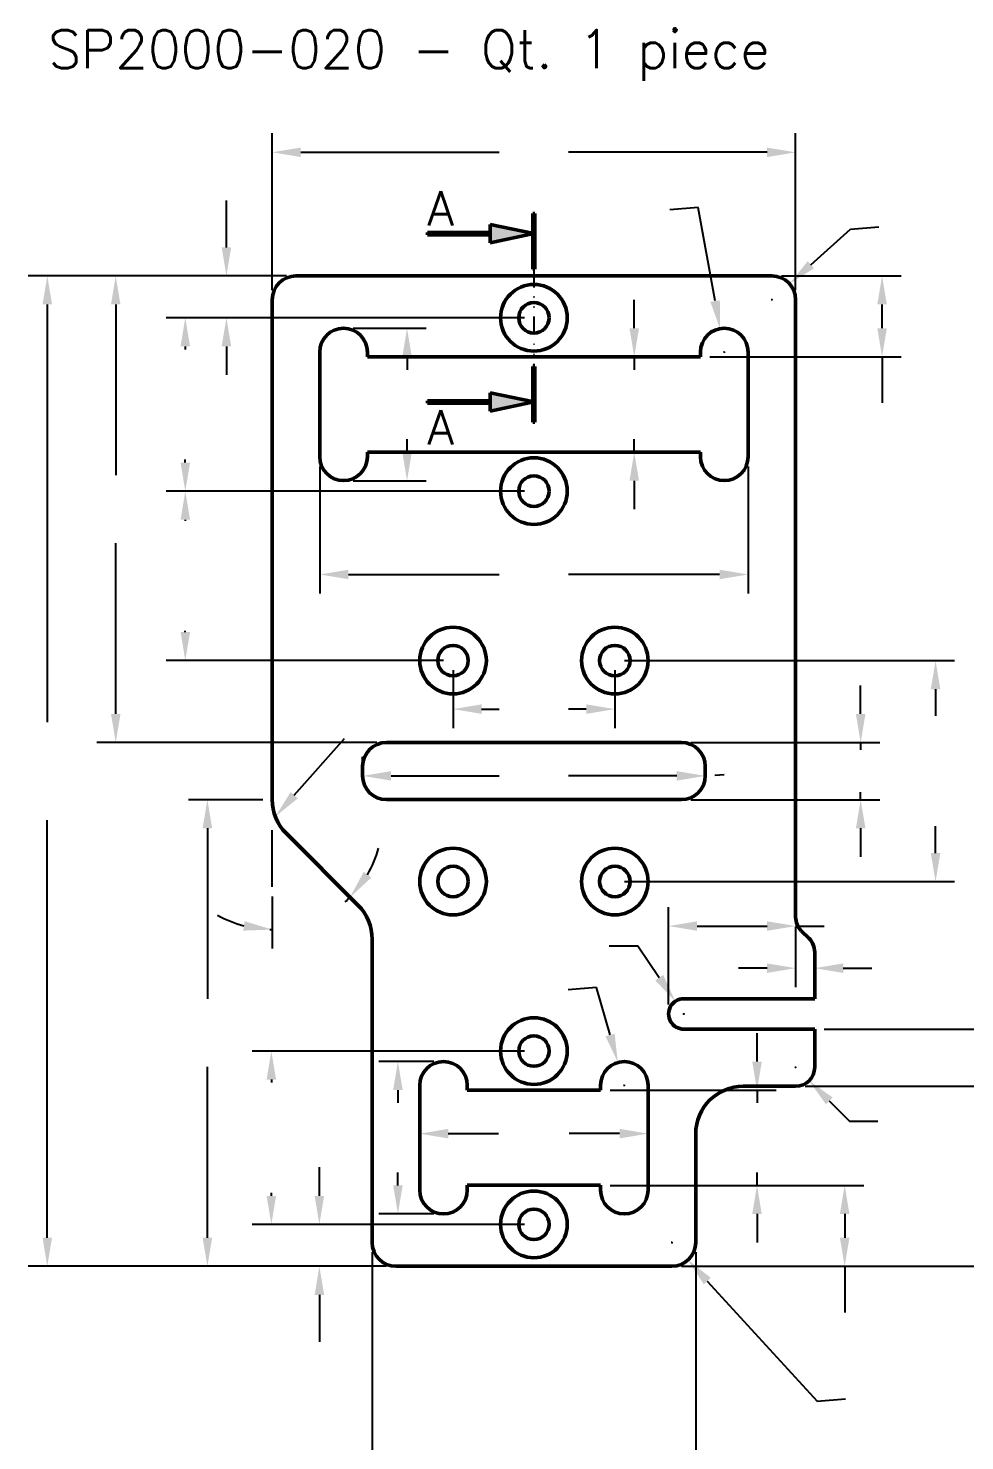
# Model space of a CAD drawing. Extents: x 22869 to 23563, y -7306 to -6812.
# Drawn here: x 23021.1 to 23119.5, y -7219 to -7070.6 of the extents above; entities that cross this region are included whole.
import ezdxf

# ---------------------------------------------------------------- set-up
doc = ezdxf.new("R2010")
doc.units = 0
doc.header["$PDMODE"] = 34
doc.linetypes.add('DIVIDE', pattern=[31.75, 12.7, -6.35, 0, -6.35, 0, -6.35])
doc.layers.get('0').update_dxf_attribs({"lineweight": 0})
doc.layers.add('Corte', color=130, linetype='DIVIDE')
doc.layers.add('Cotas', color=90, linetype='Continuous')
for name, color, linetype, lineweight in [('Guias', 30, 'Continuous', 50), ('Perfis e Cantoneiras', 2, 'Continuous', 50), ('Peças Usinadas', 120, 'Continuous', 50)]:
    doc.layers.add(name, color=color, linetype=linetype, lineweight=lineweight)
doc.styles.get("Standard").update_dxf_attribs({"font": 'romans.shx'})
doc.dimstyles.get("Standard").update_dxf_attribs({"dimtxt": 3, "dimasz": 3, "dimexe": 2, "dimexo": 1, "dimgap": 1, "dimtad": 0, "dimtoh": 1, "dimcen": 0.09, "dimadec": 0, "dimazin": 0, "dimtfac": 1, "dimtdec": 4, "dimtofl": 0, "dimtmove": 0, "dimatfit": 3, "dimfxl": 1, "dimtolj": 1, "dimtzin": 0, "dimarcsym": 0})

# ---------------------------------------------------------------- blocks, each defined once
blk = doc.blocks.new('*D_3p_0')
at = {"color": 0, "linetype": 'ByBlock', "lineweight": -2}
for p, q in [((23048.2, -7096.65), (23021.07, -7096.65)), ((23023.07, -7099.65), (23023.07, -7143.5)), ((23023.07, -7197.65), (23023.07, -7153.79)), ((23058.7, -7200.65), (23021.07, -7200.65))]:
    blk.add_line(p, q, dxfattribs=at)
for points in [[(23023.07, -7096.65), (23022.57, -7099.65), (23023.07, -7096.65), (23023.57, -7099.65)], [(23023.07, -7200.65), (23023.57, -7197.65), (23023.07, -7200.65), (23022.57, -7197.65)]]:
    blk.add_solid(points, dxfattribs=at)
at = {"layer": 'Defpoints', "color": 0, "linetype": 'ByBlock', "lineweight": 0}
for p in [(23023.07, -7096.65), (23049.2, -7096.65), (23023.07, -7200.65), (23059.7, -7200.65)]:
    blk.add_point(p, dxfattribs=at)
blk = doc.blocks.new('*D_3q_1')
at = {"color": 0, "linetype": 'ByBlock', "lineweight": -2}
for p, q in [((23045.7, -7151.65), (23037.89, -7151.65)), ((23039.89, -7154.65), (23039.89, -7172.57)), ((23039.89, -7197.65), (23039.89, -7179.72)), ((23058.7, -7200.65), (23037.89, -7200.65))]:
    blk.add_line(p, q, dxfattribs=at)
for points in [[(23039.89, -7151.65), (23039.39, -7154.65), (23039.89, -7151.65), (23040.39, -7154.65)], [(23039.89, -7200.65), (23040.39, -7197.65), (23039.89, -7200.65), (23039.39, -7197.65)]]:
    blk.add_solid(points, dxfattribs=at)
at = {"layer": 'Defpoints', "color": 0, "linetype": 'ByBlock', "lineweight": 0}
for p in [(23039.89, -7151.65), (23046.7, -7151.65), (23039.89, -7200.65), (23059.7, -7200.65)]:
    blk.add_point(p, dxfattribs=at)
blk = doc.blocks.new('*D_3r_2')
at = {"color": 0, "linetype": 'ByBlock', "lineweight": -2}
for p, q in [((23057.2, -7199.15), (23057.2, -7228.74)), ((23091.2, -7199.15), (23091.2, -7228.74)), ((23060.2, -7226.74), (23070.49, -7226.74)), ((23088.2, -7226.74), (23077.91, -7226.74))]:
    blk.add_line(p, q, dxfattribs=at)
for points in [[(23057.2, -7226.74), (23060.2, -7227.24), (23057.2, -7226.74), (23060.2, -7226.24)], [(23091.2, -7226.74), (23088.2, -7226.24), (23091.2, -7226.74), (23088.2, -7227.24)]]:
    blk.add_solid(points, dxfattribs=at)
at = {"layer": 'Defpoints', "color": 0, "linetype": 'ByBlock', "lineweight": 0}
for p in [(23057.2, -7198.15), (23091.2, -7198.15), (23057.2, -7226.74), (23091.2, -7226.74)]:
    blk.add_point(p, dxfattribs=at)
blk = doc.blocks.new('*D_3s_3')
at = {"color": 0, "linetype": 'ByBlock', "lineweight": -2}
for p, q in [((23062.2, -7191.65), (23062.2, -7184.72)), ((23086.2, -7191.65), (23086.2, -7184.72)), ((23065.2, -7186.72), (23070.49, -7186.72)), ((23083.2, -7186.72), (23077.91, -7186.72))]:
    blk.add_line(p, q, dxfattribs=at)
for points in [[(23062.2, -7186.72), (23065.2, -7187.22), (23062.2, -7186.72), (23065.2, -7186.22)], [(23086.2, -7186.72), (23083.2, -7186.22), (23086.2, -7186.72), (23083.2, -7187.22)]]:
    blk.add_solid(points, dxfattribs=at)
at = {"layer": 'Defpoints', "color": 0, "linetype": 'ByBlock', "lineweight": 0}
for p in [(23062.2, -7186.72), (23086.2, -7186.72), (23062.2, -7192.65), (23086.2, -7192.65)]:
    blk.add_point(p, dxfattribs=at)
blk = doc.blocks.new('*D_3t_4')
at = {"color": 0, "linetype": 'ByBlock', "lineweight": -2}
for p, q in [((23097.64, -7179.15), (23097.64, -7176.15)), ((23082.2, -7182.15), (23099.64, -7182.15)), ((23097.64, -7182.15), (23097.64, -7183.5)), ((23097.64, -7192.15), (23097.64, -7190.79)), ((23082.2, -7192.15), (23099.64, -7192.15)), ((23097.64, -7195.15), (23097.64, -7198.15))]:
    blk.add_line(p, q, dxfattribs=at)
for points in [[(23097.64, -7182.15), (23098.14, -7179.15), (23097.64, -7182.15), (23097.14, -7179.15)], [(23097.64, -7192.15), (23097.14, -7195.15), (23097.64, -7192.15), (23098.14, -7195.15)]]:
    blk.add_solid(points, dxfattribs=at)
at = {"layer": 'Defpoints', "color": 0, "linetype": 'ByBlock', "lineweight": 0}
for p in [(23081.2, -7182.15), (23097.64, -7182.15), (23081.2, -7192.15), (23097.64, -7192.15)]:
    blk.add_point(p, dxfattribs=at)
blk = doc.blocks.new('*D_3u_5')
at = {"color": 0, "linetype": 'ByBlock', "lineweight": -2}
for p, q in [((23046.7, -7098.15), (23046.7, -7081.67)), ((23101.7, -7098.15), (23101.7, -7081.67)), ((23049.7, -7083.67), (23070.56, -7083.67)), ((23098.7, -7083.67), (23077.84, -7083.67))]:
    blk.add_line(p, q, dxfattribs=at)
for points in [[(23046.7, -7083.67), (23049.7, -7084.17), (23046.7, -7083.67), (23049.7, -7083.17)], [(23101.7, -7083.67), (23098.7, -7083.17), (23101.7, -7083.67), (23098.7, -7084.17)]]:
    blk.add_solid(points, dxfattribs=at)
at = {"layer": 'Defpoints', "color": 0, "linetype": 'ByBlock', "lineweight": 0}
for p in [(23046.7, -7083.67), (23101.7, -7083.67), (23046.7, -7099.15), (23101.7, -7099.15)]:
    blk.add_point(p, dxfattribs=at)
blk = doc.blocks.new('*D_3v_6')
at = {"color": 0, "linetype": 'ByBlock', "lineweight": -2}
for p, q in [((23084.74, -7102.15), (23084.74, -7099.15)), ((23090.7, -7105.15), (23082.74, -7105.15)), ((23084.74, -7105.15), (23084.74, -7106.5)), ((23090.7, -7115.15), (23082.74, -7115.15)), ((23084.74, -7115.15), (23084.74, -7113.79)), ((23084.74, -7118.15), (23084.74, -7121.15))]:
    blk.add_line(p, q, dxfattribs=at)
for points in [[(23084.74, -7105.15), (23085.24, -7102.15), (23084.74, -7105.15), (23084.24, -7102.15)], [(23084.74, -7115.15), (23084.24, -7118.15), (23084.74, -7115.15), (23085.24, -7118.15)]]:
    blk.add_solid(points, dxfattribs=at)
at = {"layer": 'Defpoints', "color": 0, "linetype": 'ByBlock', "lineweight": 0}
for p in [(23084.74, -7105.15), (23091.7, -7105.15), (23084.74, -7115.15), (23091.7, -7115.15)]:
    blk.add_point(p, dxfattribs=at)
blk = doc.blocks.new('*D_3w_7')
at = {"color": 0, "linetype": 'ByBlock', "lineweight": -2}
for p, q in [((23051.7, -7116.65), (23051.7, -7130)), ((23096.7, -7116.65), (23096.7, -7130)), ((23054.7, -7128), (23070.56, -7128)), ((23093.7, -7128), (23077.84, -7128))]:
    blk.add_line(p, q, dxfattribs=at)
for points in [[(23051.7, -7128), (23054.7, -7128.5), (23051.7, -7128), (23054.7, -7127.5)], [(23096.7, -7128), (23093.7, -7127.5), (23096.7, -7128), (23093.7, -7128.5)]]:
    blk.add_solid(points, dxfattribs=at)
at = {"layer": 'Defpoints', "color": 0, "linetype": 'ByBlock', "lineweight": 0}
for p in [(23051.7, -7115.65), (23096.7, -7115.65), (23051.7, -7128), (23096.7, -7128)]:
    blk.add_point(p, dxfattribs=at)
blk = doc.blocks.new('*D_3x_8')
at = {"color": 0, "linetype": 'ByBlock', "lineweight": -2}
for p, q in [((23073.2, -7101.05), (23035.57, -7101.05)), ((23037.57, -7104.05), (23037.57, -7104.36)), ((23037.57, -7116.25), (23037.57, -7115.93)), ((23073.2, -7119.25), (23035.57, -7119.25))]:
    blk.add_line(p, q, dxfattribs=at)
for points in [[(23037.57, -7101.05), (23037.07, -7104.05), (23037.57, -7101.05), (23038.07, -7104.05)], [(23037.57, -7119.25), (23038.07, -7116.25), (23037.57, -7119.25), (23037.07, -7116.25)]]:
    blk.add_solid(points, dxfattribs=at)
at = {"layer": 'Defpoints', "color": 0, "linetype": 'ByBlock', "lineweight": 0}
for p in [(23037.57, -7101.05), (23074.2, -7101.05), (23037.57, -7119.25), (23074.2, -7119.25)]:
    blk.add_point(p, dxfattribs=at)
blk = doc.blocks.new('*D_3y_9')
at = {"color": 0, "linetype": 'ByBlock', "lineweight": -2}
for p, q in [((23100.2, -7096.65), (23112.78, -7096.65)), ((23110.78, -7102.15), (23110.78, -7099.65)), ((23092.7, -7105.15), (23112.78, -7105.15)), ((23110.78, -7105.15), (23110.78, -7109.99))]:
    blk.add_line(p, q, dxfattribs=at)
for points in [[(23110.78, -7096.65), (23110.28, -7099.65), (23110.78, -7096.65), (23111.28, -7099.65)], [(23110.78, -7105.15), (23111.28, -7102.15), (23110.78, -7105.15), (23110.28, -7102.15)]]:
    blk.add_solid(points, dxfattribs=at)
at = {"layer": 'Defpoints', "color": 0, "linetype": 'ByBlock', "lineweight": 0}
for p in [(23099.2, -7096.65), (23110.78, -7096.65), (23091.7, -7105.15), (23110.78, -7105.15)]:
    blk.add_point(p, dxfattribs=at)
blk = doc.blocks.new('*D_3z_a')
at = {"color": 0, "linetype": 'ByBlock', "lineweight": -2}
for p, q in [((23041.89, -7093.65), (23041.89, -7088.72)), ((23048.2, -7096.65), (23039.89, -7096.65)), ((23073.2, -7101.05), (23039.89, -7101.05)), ((23041.89, -7104.05), (23041.89, -7107.05))]:
    blk.add_line(p, q, dxfattribs=at)
for points in [[(23041.89, -7096.65), (23042.39, -7093.65), (23041.89, -7096.65), (23041.39, -7093.65)], [(23041.89, -7101.05), (23041.39, -7104.05), (23041.89, -7101.05), (23042.39, -7104.05)]]:
    blk.add_solid(points, dxfattribs=at)
at = {"layer": 'Defpoints', "color": 0, "linetype": 'ByBlock', "lineweight": 0}
for p in [(23041.89, -7096.65), (23049.2, -7096.65), (23041.89, -7101.05), (23074.2, -7101.05)]:
    blk.add_point(p, dxfattribs=at)
blk = doc.blocks.new('*D_40_b')
at = {"color": 0, "linetype": 'ByBlock', "lineweight": -2}
for p, q in [((23065.7, -7138.05), (23065.7, -7144.14)), ((23082.7, -7138.05), (23082.7, -7144.14)), ((23068.7, -7142.14), (23070.56, -7142.14)), ((23079.7, -7142.14), (23077.84, -7142.14))]:
    blk.add_line(p, q, dxfattribs=at)
for points in [[(23065.7, -7142.14), (23068.7, -7142.64), (23065.7, -7142.14), (23068.7, -7141.64)], [(23082.7, -7142.14), (23079.7, -7141.64), (23082.7, -7142.14), (23079.7, -7142.64)]]:
    blk.add_solid(points, dxfattribs=at)
at = {"layer": 'Defpoints', "color": 0, "linetype": 'ByBlock', "lineweight": 0}
for p in [(23065.7, -7137.05), (23082.7, -7137.05), (23065.7, -7142.14), (23082.7, -7142.14)]:
    blk.add_point(p, dxfattribs=at)
blk = doc.blocks.new('*D_41_c')
at = {"color": 0, "linetype": 'ByBlock', "lineweight": -2}
for p, q in [((23073.2, -7119.25), (23035.57, -7119.25)), ((23037.57, -7122.25), (23037.57, -7122.36)), ((23037.57, -7134.05), (23037.57, -7133.93)), ((23064.7, -7137.05), (23035.57, -7137.05))]:
    blk.add_line(p, q, dxfattribs=at)
for points in [[(23037.57, -7119.25), (23037.07, -7122.25), (23037.57, -7119.25), (23038.07, -7122.25)], [(23037.57, -7137.05), (23038.07, -7134.05), (23037.57, -7137.05), (23037.07, -7134.05)]]:
    blk.add_solid(points, dxfattribs=at)
at = {"layer": 'Defpoints', "color": 0, "linetype": 'ByBlock', "lineweight": 0}
for p in [(23037.57, -7119.25), (23074.2, -7119.25), (23037.57, -7137.05), (23065.7, -7137.05)]:
    blk.add_point(p, dxfattribs=at)
blk = doc.blocks.new('*D_42_d')
at = {"color": 0, "linetype": 'ByBlock', "lineweight": -2}
for p, q in [((23083.7, -7137.05), (23118.4, -7137.05)), ((23116.4, -7140.05), (23116.4, -7142.86)), ((23116.4, -7157.25), (23116.4, -7154.43)), ((23083.7, -7160.25), (23118.4, -7160.25))]:
    blk.add_line(p, q, dxfattribs=at)
for points in [[(23116.4, -7137.05), (23115.9, -7140.05), (23116.4, -7137.05), (23116.9, -7140.05)], [(23116.4, -7160.25), (23116.9, -7157.25), (23116.4, -7160.25), (23115.9, -7157.25)]]:
    blk.add_solid(points, dxfattribs=at)
at = {"layer": 'Defpoints', "color": 0, "linetype": 'ByBlock', "lineweight": 0}
for p in [(23082.7, -7137.05), (23116.4, -7137.05), (23082.7, -7160.25), (23116.4, -7160.25)]:
    blk.add_point(p, dxfattribs=at)
blk = doc.blocks.new('*D_43_e')
at = {"color": 0, "linetype": 'ByBlock', "lineweight": -2}
for p, q in [((23056.2, -7148.15), (23056.2, -7147.15)), ((23059.2, -7149.15), (23070.56, -7149.15)), ((23089.2, -7149.15), (23077.84, -7149.15)), ((23093.2, -7149.07), (23094.19, -7148.99))]:
    blk.add_line(p, q, dxfattribs=at)
for points in [[(23056.2, -7149.15), (23059.2, -7149.65), (23056.2, -7149.15), (23059.2, -7148.65)], [(23092.2, -7149.15), (23089.2, -7148.65), (23092.2, -7149.15), (23089.2, -7149.65)]]:
    blk.add_solid(points, dxfattribs=at)
at = {"layer": 'Defpoints', "color": 0, "linetype": 'ByBlock', "lineweight": 0}
for p in [(23056.2, -7149.15), (23056.2, -7149.15), (23092.2, -7149.15), (23092.2, -7149.15)]:
    blk.add_point(p, dxfattribs=at)
blk = doc.blocks.new('*D_44_f')
at = {"color": 0, "linetype": 'ByBlock', "lineweight": -2}
for p, q in [((23108.53, -7142.65), (23108.53, -7139.65)), ((23090.7, -7145.65), (23110.53, -7145.65)), ((23108.53, -7145.65), (23108.53, -7146.43)), ((23090.7, -7151.65), (23110.53, -7151.65)), ((23108.53, -7151.65), (23108.53, -7150.86)), ((23108.53, -7154.65), (23108.53, -7157.65))]:
    blk.add_line(p, q, dxfattribs=at)
for points in [[(23108.53, -7145.65), (23109.03, -7142.65), (23108.53, -7145.65), (23108.03, -7142.65)], [(23108.53, -7151.65), (23108.03, -7154.65), (23108.53, -7151.65), (23109.03, -7154.65)]]:
    blk.add_solid(points, dxfattribs=at)
at = {"layer": 'Defpoints', "color": 0, "linetype": 'ByBlock', "lineweight": 0}
for p in [(23089.7, -7145.65), (23108.53, -7145.65), (23089.7, -7151.65), (23108.53, -7151.65)]:
    blk.add_point(p, dxfattribs=at)
blk = doc.blocks.new('*D_45_g')
at = {"color": 0, "linetype": 'ByBlock', "lineweight": -2}
for p, q in [((23048.2, -7096.65), (23028.26, -7096.65)), ((23030.26, -7099.65), (23030.26, -7117.57)), ((23030.26, -7142.65), (23030.26, -7124.72)), ((23057.7, -7145.65), (23028.26, -7145.65))]:
    blk.add_line(p, q, dxfattribs=at)
for points in [[(23030.26, -7096.65), (23029.76, -7099.65), (23030.26, -7096.65), (23030.76, -7099.65)], [(23030.26, -7145.65), (23030.76, -7142.65), (23030.26, -7145.65), (23029.76, -7142.65)]]:
    blk.add_solid(points, dxfattribs=at)
at = {"layer": 'Defpoints', "color": 0, "linetype": 'ByBlock', "lineweight": 0}
for p in [(23030.26, -7096.65), (23049.2, -7096.65), (23030.26, -7145.65), (23058.7, -7145.65)]:
    blk.add_point(p, dxfattribs=at)
blk = doc.blocks.new('*D_46_h')
at = {"color": 0, "linetype": 'ByBlock', "lineweight": -2}
for p, q in [((23073.2, -7178.05), (23044.61, -7178.05)), ((23046.61, -7181.05), (23046.61, -7181.36)), ((23046.61, -7193.25), (23046.61, -7192.93)), ((23073.2, -7196.25), (23044.61, -7196.25))]:
    blk.add_line(p, q, dxfattribs=at)
for points in [[(23046.61, -7178.05), (23046.11, -7181.05), (23046.61, -7178.05), (23047.11, -7181.05)], [(23046.61, -7196.25), (23047.11, -7193.25), (23046.61, -7196.25), (23046.11, -7193.25)]]:
    blk.add_solid(points, dxfattribs=at)
at = {"layer": 'Defpoints', "color": 0, "linetype": 'ByBlock', "lineweight": 0}
for p in [(23046.61, -7178.05), (23074.2, -7178.05), (23046.61, -7196.25), (23074.2, -7196.25)]:
    blk.add_point(p, dxfattribs=at)
blk = doc.blocks.new('*D_47_i')
at = {"color": 0, "linetype": 'ByBlock', "lineweight": -2}
for p, q in [((23051.66, -7193.25), (23051.66, -7190.25)), ((23073.2, -7196.25), (23049.66, -7196.25)), ((23058.7, -7200.65), (23049.66, -7200.65)), ((23051.66, -7203.65), (23051.66, -7208.57))]:
    blk.add_line(p, q, dxfattribs=at)
for points in [[(23051.66, -7196.25), (23052.16, -7193.25), (23051.66, -7196.25), (23051.16, -7193.25)], [(23051.66, -7200.65), (23051.16, -7203.65), (23051.66, -7200.65), (23052.16, -7203.65)]]:
    blk.add_solid(points, dxfattribs=at)
at = {"layer": 'Defpoints', "color": 0, "linetype": 'ByBlock', "lineweight": 0}
for p in [(23051.66, -7196.25), (23074.2, -7196.25), (23051.66, -7200.65), (23059.7, -7200.65)]:
    blk.add_point(p, dxfattribs=at)
blk = doc.blocks.new('*D_48_j')
at = {"color": 0, "linetype": 'ByBlock', "lineweight": -2}
for p, q in [((23082.2, -7192.15), (23108.85, -7192.15)), ((23106.85, -7195.15), (23106.85, -7197.65)), ((23089.7, -7200.65), (23108.85, -7200.65)), ((23106.85, -7200.65), (23106.85, -7205.49))]:
    blk.add_line(p, q, dxfattribs=at)
for points in [[(23106.85, -7192.15), (23106.35, -7195.15), (23106.85, -7192.15), (23107.35, -7195.15)], [(23106.85, -7200.65), (23107.35, -7197.65), (23106.85, -7200.65), (23106.35, -7197.65)]]:
    blk.add_solid(points, dxfattribs=at)
at = {"layer": 'Defpoints', "color": 0, "linetype": 'ByBlock', "lineweight": 0}
for p in [(23081.2, -7192.15), (23106.85, -7192.15), (23088.7, -7200.65), (23106.85, -7200.65)]:
    blk.add_point(p, dxfattribs=at)
blk = doc.blocks.new('*D_49_k')
at = {"color": 0, "linetype": 'ByBlock', "lineweight": -2}
blk.add_line((23046.7, -7161.8), (23046.7, -7167.29), dxfattribs=at)
for start, end in [(329.8921, 344.7841), (311.4962, 315), (240.2159, 255.1079), (268.7927, 270)]:
    blk.add_arc((23046.7, -7153.72), 11.57, start, end, dxfattribs=at)
for points in [[(23054.88, -7161.9), (23057.11, -7159.83), (23054.88, -7161.9), (23056.32, -7159.22)], [(23046.7, -7165.29), (23043.79, -7164.41), (23046.7, -7165.29), (23043.66, -7165.4)]]:
    blk.add_solid(points, dxfattribs=at)
at = {"layer": 'Defpoints', "color": 0, "linetype": 'ByBlock', "lineweight": 0}
for p in [(23046.7, -7154.85), (23048.16, -7155.18), (23046.7, -7160.8), (23055.74, -7162.75)]:
    blk.add_point(p, dxfattribs=at)
blk = doc.blocks.new('*D_4a_l')
for p, q in [((23088.61, -7198.15), (23088.79, -7198.14)), ((23088.71, -7198.24), (23088.69, -7198.06))]:
    blk.add_line(p, q)
at = {"color": 0, "linetype": 'ByBlock', "lineweight": -2}
for p, q in [((23092.41, -7202.2), (23103.96, -7214.82)), ((23103.96, -7214.82), (23106.95, -7214.58))]:
    blk.add_line(p, q, dxfattribs=at)
blk.add_solid([(23090.39, -7199.99), (23092.05, -7202.54), (23090.39, -7199.99), (23092.78, -7201.86)], dxfattribs=at)
at = {"layer": 'Defpoints', "color": 0, "linetype": 'ByBlock', "lineweight": 0}
for p in [(23088.7, -7198.15), (23090.39, -7199.99)]:
    blk.add_point(p, dxfattribs=at)
blk = doc.blocks.new('*D_4c_m')
at = {"color": 0, "linetype": 'ByBlock', "lineweight": -2}
blk.add_line((23049.02, -7151.18), (23054.28, -7145.24), dxfattribs=at)
blk.add_solid([(23047.03, -7153.42), (23049.39, -7151.51), (23047.03, -7153.42), (23048.64, -7150.85)], dxfattribs=at)
at = {"layer": 'Defpoints', "color": 0, "linetype": 'ByBlock', "lineweight": 0}
for p in [(23056.91, -7142.28), (23047.03, -7153.42)]:
    blk.add_point(p, dxfattribs=at)
blk = doc.blocks.new('*D_4d_n')
at = {"color": 0, "linetype": 'ByBlock', "lineweight": -2}
for p, q in [((23080.78, -7171.38), (23077.79, -7171.61)), ((23082.2, -7176.35), (23080.78, -7171.38))]:
    blk.add_line(p, q, dxfattribs=at)
for p, q in [((23083.61, -7181.65), (23083.79, -7181.64)), ((23083.71, -7181.74), (23083.69, -7181.56))]:
    blk.add_line(p, q)
blk.add_solid([(23083.02, -7179.24), (23082.68, -7176.22), (23083.02, -7179.24), (23081.72, -7176.49)], dxfattribs=at)
at = {"layer": 'Defpoints', "color": 0, "linetype": 'ByBlock', "lineweight": 0}
for p in [(23083.02, -7179.24), (23083.7, -7181.65)]:
    blk.add_point(p, dxfattribs=at)
blk = doc.blocks.new('*D_4e_o')
at = {"color": 0, "linetype": 'ByBlock', "lineweight": -2}
for p, q in [((23091.47, -7089.48), (23088.48, -7089.71)), ((23093.24, -7099.28), (23091.47, -7089.48))]:
    blk.add_line(p, q, dxfattribs=at)
for p, q in [((23094.11, -7104.65), (23094.29, -7104.64)), ((23094.21, -7104.74), (23094.19, -7104.56))]:
    blk.add_line(p, q)
blk.add_solid([(23093.77, -7102.24), (23093.73, -7099.19), (23093.77, -7102.24), (23092.74, -7099.37)], dxfattribs=at)
at = {"layer": 'Defpoints', "color": 0, "linetype": 'ByBlock', "lineweight": 0}
for p in [(23093.77, -7102.24), (23094.2, -7104.65)]:
    blk.add_point(p, dxfattribs=at)
blk = doc.blocks.new('*D_4f_p')
at = {"color": 0, "linetype": 'ByBlock', "lineweight": -2}
for p, q in [((23055.2, -7102.15), (23062.87, -7102.15)), ((23060.87, -7105.15), (23060.87, -7106.5)), ((23060.87, -7115.15), (23060.87, -7113.79)), ((23055.2, -7118.15), (23062.87, -7118.15))]:
    blk.add_line(p, q, dxfattribs=at)
for points in [[(23060.87, -7102.15), (23060.37, -7105.15), (23060.87, -7102.15), (23061.37, -7105.15)], [(23060.87, -7118.15), (23061.37, -7115.15), (23060.87, -7118.15), (23060.37, -7115.15)]]:
    blk.add_solid(points, dxfattribs=at)
at = {"layer": 'Defpoints', "color": 0, "linetype": 'ByBlock', "lineweight": 0}
for p in [(23054.2, -7102.15), (23060.87, -7102.15), (23054.2, -7118.15), (23060.87, -7118.15)]:
    blk.add_point(p, dxfattribs=at)
blk = doc.blocks.new('*D_4g_q')
at = {"color": 0, "linetype": 'ByBlock', "lineweight": -2}
for p, q in [((23063.7, -7179.15), (23057.91, -7179.15)), ((23059.91, -7182.15), (23059.91, -7183.5)), ((23059.91, -7192.15), (23059.91, -7190.79)), ((23063.7, -7195.15), (23057.91, -7195.15))]:
    blk.add_line(p, q, dxfattribs=at)
for points in [[(23059.91, -7179.15), (23059.41, -7182.15), (23059.91, -7179.15), (23060.41, -7182.15)], [(23059.91, -7195.15), (23060.41, -7192.15), (23059.91, -7195.15), (23059.41, -7192.15)]]:
    blk.add_solid(points, dxfattribs=at)
at = {"layer": 'Defpoints', "color": 0, "linetype": 'ByBlock', "lineweight": 0}
for p in [(23059.91, -7179.15), (23064.7, -7179.15), (23059.91, -7195.15), (23064.7, -7195.15)]:
    blk.add_point(p, dxfattribs=at)
blk = doc.blocks.new('*D_4h_r')
at = {"color": 0, "linetype": 'ByBlock', "lineweight": -2}
for p, q in [((23103.29, -7095.47), (23107.46, -7091.73)), ((23107.46, -7091.73), (23110.45, -7091.5))]:
    blk.add_line(p, q, dxfattribs=at)
for p, q in [((23099.11, -7099.15), (23099.29, -7099.14)), ((23099.21, -7099.24), (23099.19, -7099.06))]:
    blk.add_line(p, q)
blk.add_solid([(23101.06, -7097.48), (23103.63, -7095.84), (23101.06, -7097.48), (23102.96, -7095.1)], dxfattribs=at)
at = {"layer": 'Defpoints', "color": 0, "linetype": 'ByBlock', "lineweight": 0}
for p in [(23101.06, -7097.48), (23099.2, -7099.15)]:
    blk.add_point(p, dxfattribs=at)
blk = doc.blocks.new('*D_v')
at = {"color": 0, "linetype": 'ByBlock', "lineweight": -2}
for p, q in [((23085.12, -7167.03), (23082.12, -7167.03)), ((23087.37, -7170.34), (23085.12, -7167.03))]:
    blk.add_line(p, q, dxfattribs=at)
for p, q in [((23089.86, -7174.15), (23090.04, -7174.15)), ((23089.95, -7174.24), (23089.95, -7174.06))]:
    blk.add_line(p, q)
blk.add_solid([(23089.05, -7172.82), (23087.78, -7170.06), (23089.05, -7172.82), (23086.95, -7170.62)], dxfattribs=at)
at = {"layer": 'Defpoints', "color": 0, "linetype": 'ByBlock', "lineweight": 0}
for p in [(23089.05, -7172.82), (23089.95, -7174.15)]:
    blk.add_point(p, dxfattribs=at)
blk = doc.blocks.new('*D_w')
at = {"color": 0, "linetype": 'ByBlock', "lineweight": -2}
for p, q in [((23101.7, -7164.99), (23101.7, -7171.34)), ((23103.7, -7171.55), (23103.7, -7167.34)), ((23098.7, -7169.34), (23095.7, -7169.34)), ((23106.7, -7169.34), (23109.7, -7169.34))]:
    blk.add_line(p, q, dxfattribs=at)
for points in [[(23101.7, -7169.34), (23098.7, -7168.84), (23101.7, -7169.34), (23098.7, -7169.84)], [(23103.7, -7169.34), (23106.7, -7169.84), (23103.7, -7169.34), (23106.7, -7168.84)]]:
    blk.add_solid(points, dxfattribs=at)
at = {"layer": 'Defpoints', "color": 0, "linetype": 'ByBlock', "lineweight": 0}
for p in [(23101.7, -7163.99), (23101.7, -7169.34), (23103.7, -7169.34), (23103.7, -7172.55)]:
    blk.add_point(p, dxfattribs=at)
blk = doc.blocks.new('*D_x')
at = {"color": 0, "linetype": 'ByBlock', "lineweight": -2}
for p, q in [((23088.35, -7173.15), (23088.35, -7162.92)), ((23091.35, -7164.92), (23098.7, -7164.92)), ((23101.7, -7164.92), (23104.7, -7164.92)), ((23101.7, -7164.99), (23101.7, -7166.92))]:
    blk.add_line(p, q, dxfattribs=at)
for points in [[(23088.35, -7164.92), (23091.35, -7165.42), (23088.35, -7164.92), (23091.35, -7164.42)], [(23101.7, -7164.92), (23098.7, -7164.42), (23101.7, -7164.92), (23098.7, -7165.42)]]:
    blk.add_solid(points, dxfattribs=at)
at = {"layer": 'Defpoints', "color": 0, "linetype": 'ByBlock', "lineweight": 0}
for p in [(23101.7, -7163.99), (23088.35, -7164.92), (23101.7, -7164.92), (23088.35, -7174.15)]:
    blk.add_point(p, dxfattribs=at)
blk = doc.blocks.new('*D_y')
at = {"color": 0, "linetype": 'ByBlock', "lineweight": -2}
for p, q in [((23143.73, -7172.75), (23143.73, -7169.75)), ((23104.7, -7175.75), (23145.73, -7175.75)), ((23143.73, -7175.75), (23143.73, -7176.53)), ((23102.7, -7181.75), (23145.73, -7181.75)), ((23143.73, -7181.75), (23143.73, -7180.96)), ((23143.73, -7184.75), (23143.73, -7187.75))]:
    blk.add_line(p, q, dxfattribs=at)
for points in [[(23143.73, -7175.75), (23144.23, -7172.75), (23143.73, -7175.75), (23143.23, -7172.75)], [(23143.73, -7181.75), (23143.23, -7184.75), (23143.73, -7181.75), (23144.23, -7184.75)]]:
    blk.add_solid(points, dxfattribs=at)
at = {"layer": 'Defpoints', "color": 0, "linetype": 'ByBlock', "lineweight": 0}
for p in [(23103.7, -7175.75), (23143.73, -7175.75), (23101.7, -7181.75), (23143.73, -7181.75)]:
    blk.add_point(p, dxfattribs=at)
blk = doc.blocks.new('*D_z')
for p, q in [((23101.61, -7179.75), (23101.79, -7179.75)), ((23101.7, -7179.84), (23101.7, -7179.66))]:
    blk.add_line(p, q)
at = {"color": 0, "linetype": 'ByBlock', "lineweight": -2}
for p, q in [((23105.23, -7183.28), (23107.35, -7185.41)), ((23107.35, -7185.41), (23110.35, -7185.41))]:
    blk.add_line(p, q, dxfattribs=at)
blk.add_solid([(23103.11, -7181.16), (23104.88, -7183.64), (23103.11, -7181.16), (23105.59, -7182.93)], dxfattribs=at)
at = {"layer": 'Defpoints', "color": 0, "linetype": 'ByBlock', "lineweight": 0}
for p in [(23101.7, -7179.75), (23103.11, -7181.16)]:
    blk.add_point(p, dxfattribs=at)
blk = doc.blocks.new('*D_10')
at = {"color": 0, "linetype": 'ByBlock', "lineweight": -2}
for p, q in [((23102.7, -7181.75), (23130.45, -7181.75)), ((23128.45, -7184.75), (23128.45, -7185.48)), ((23128.45, -7197.65), (23128.45, -7196.91)), ((23089.7, -7200.65), (23130.45, -7200.65))]:
    blk.add_line(p, q, dxfattribs=at)
for points in [[(23128.45, -7181.75), (23127.95, -7184.75), (23128.45, -7181.75), (23128.95, -7184.75)], [(23128.45, -7200.65), (23128.95, -7197.65), (23128.45, -7200.65), (23127.95, -7197.65)]]:
    blk.add_solid(points, dxfattribs=at)
at = {"layer": 'Defpoints', "color": 0, "linetype": 'ByBlock', "lineweight": 0}
for p in [(23101.7, -7181.75), (23128.45, -7181.75), (23088.7, -7200.65), (23128.45, -7200.65)]:
    blk.add_point(p, dxfattribs=at)

msp = doc.modelspace()

# ---------------------------------------------------------------- hatches: boundary and pattern name
at = {"layer": 'Perfis e Cantoneiras'}
h = msp.add_hatch(color=130, dxfattribs=at)
h.dxf.hatch_style = 1
h.paths.add_polyline_path([(23069.586, -7093.16), (23074.2, -7092.209), (23069.586, -7091.258), (23069.586, -7092.209), (23069.586, -7093.16)])
h = msp.add_hatch(color=130, dxfattribs=at)
h.dxf.hatch_style = 1
h.paths.add_polyline_path([(23074.087, -7095.943), (23074.2, -7095.943), (23074.312, -7095.943), (23074.312, -7090.088), (23074.087, -7090.088), (23074.087, -7092.186), (23074.2, -7092.209), (23074.087, -7092.232), (23074.087, -7095.943)])
h = msp.add_hatch(color=130, dxfattribs=at)
h.dxf.hatch_style = 1
h.paths.add_polyline_path([(23063.011, -7092.322), (23069.586, -7092.322), (23069.586, -7092.097), (23063.011, -7092.097), (23063.011, -7092.322)])
h = msp.add_hatch(color=130, dxfattribs=at)
h.dxf.hatch_style = 1
h.paths.add_polyline_path([(23074.087, -7106.153), (23074.2, -7106.153), (23074.312, -7106.153), (23074.312, -7112.008), (23074.087, -7112.008), (23074.087, -7109.91), (23074.2, -7109.887), (23074.087, -7109.864), (23074.087, -7106.153)])
h = msp.add_hatch(color=130, dxfattribs=at)
h.dxf.hatch_style = 1
h.paths.add_polyline_path([(23069.586, -7108.936), (23074.2, -7109.887), (23069.586, -7110.838), (23069.586, -7109.887), (23069.586, -7108.936)])
h = msp.add_hatch(color=130, dxfattribs=at)
h.dxf.hatch_style = 1
h.paths.add_polyline_path([(23063.011, -7109.774), (23069.586, -7109.774), (23069.586, -7109.999), (23063.011, -7109.999), (23063.011, -7109.774)])

# ---------------------------------------------------------------- linework, layer by layer
at = {"layer": 'Corte', "ltscale": 0.15}
msp.add_line((23074.2, -7095.943), (23074.2, -7106.153), dxfattribs=at)
at = {"layer": 'Cotas'}
msp.add_line((23046.7, -7160.802), (23046.7, -7154.85), dxfattribs=at)
at = {"layer": 'Guias'}
for p, q in [((23051.7, -7104.645), (23051.7, -7110.145)), ((23096.7, -7115.645), (23096.7, -7104.645)), ((23051.7, -7115.645), (23051.7, -7110.145)), ((23062.2, -7181.645), (23062.2, -7187.145)), ((23086.2, -7192.645), (23086.2, -7181.645)), ((23062.2, -7192.645), (23062.2, -7187.145))]:
    msp.add_line(p, q, dxfattribs=at)
at = {"layer": 'Perfis e Cantoneiras', "color": 130}
for p, q in [((23069.586, -7093.16), (23069.586, -7091.258)), ((23074.2, -7092.209), (23069.586, -7091.258)), ((23074.087, -7090.088), (23074.087, -7095.943)), ((23074.312, -7090.088), (23074.087, -7090.088)), ((23074.312, -7090.088), (23074.312, -7095.943)), ((23069.586, -7092.097), (23063.011, -7092.097)), ((23063.011, -7092.097), (23063.011, -7092.322)), ((23069.586, -7092.322), (23063.011, -7092.322)), ((23069.586, -7092.097), (23069.586, -7092.322)), ((23074.2, -7092.209), (23069.586, -7093.16)), ((23074.312, -7095.943), (23074.087, -7095.943)), ((23074.087, -7112.008), (23074.087, -7106.153)), ((23074.312, -7106.153), (23074.087, -7106.153)), ((23074.312, -7112.008), (23074.312, -7106.153)), ((23074.2, -7109.887), (23069.586, -7108.936)), ((23069.586, -7108.936), (23069.586, -7110.838)), ((23069.586, -7109.774), (23063.011, -7109.774)), ((23063.011, -7109.999), (23063.011, -7109.774)), ((23069.586, -7109.999), (23063.011, -7109.999)), ((23069.586, -7109.999), (23069.586, -7109.774)), ((23074.2, -7109.887), (23069.586, -7110.838)), ((23074.312, -7112.008), (23074.087, -7112.008))]:
    msp.add_line(p, q, dxfattribs=at)
at = {"layer": 'Peças Usinadas'}
for p, q in [((23099.2, -7096.645), (23049.2, -7096.645)), ((23046.7, -7151.645), (23046.7, -7099.145)), ((23101.7, -7163.99), (23101.7, -7099.145)), ((23051.7, -7110.145), (23051.7, -7104.645)), ((23056.7, -7105.145), (23056.7, -7104.645)), ((23091.7, -7105.145), (23091.7, -7104.645)), ((23096.7, -7110.145), (23096.7, -7104.645)), ((23051.7, -7110.145), (23051.7, -7115.645)), ((23051.7, -7115.645), (23051.7, -7110.145)), ((23096.7, -7115.645), (23096.7, -7110.145)), ((23096.7, -7110.145), (23096.7, -7115.645)), ((23056.7, -7115.645), (23056.7, -7115.145)), ((23091.7, -7115.645), (23091.7, -7115.145)), ((23089.7, -7145.645), (23058.7, -7145.645)), ((23056.2, -7148.145), (23056.2, -7149.145)), ((23092.2, -7148.145), (23092.2, -7149.145)), ((23089.7, -7151.645), (23058.7, -7151.645)), ((23048.164, -7155.181), (23055.735, -7162.752)), ((23102.286, -7165.404), (23103.114, -7166.233)), ((23057.2, -7198.145), (23057.2, -7166.287)), ((23103.7, -7172.547), (23103.7, -7167.647)), ((23089.95, -7172.547), (23103.7, -7172.547)), ((23089.95, -7175.747), (23103.7, -7175.747)), ((23103.7, -7179.747), (23103.7, -7175.747)), ((23062.2, -7187.145), (23062.2, -7181.645)), ((23067.2, -7182.145), (23067.2, -7181.645)), ((23081.2, -7182.145), (23081.2, -7181.645)), ((23086.2, -7187.145), (23086.2, -7181.645)), ((23096.2, -7181.747), (23101.7, -7181.747)), ((23062.2, -7187.145), (23062.2, -7192.645)), ((23062.2, -7192.645), (23062.2, -7187.145)), ((23086.2, -7192.645), (23086.2, -7187.145)), ((23086.2, -7187.145), (23086.2, -7192.645)), ((23091.2, -7198.145), (23091.2, -7186.747)), ((23067.2, -7192.645), (23067.2, -7192.145)), ((23081.2, -7192.645), (23081.2, -7192.145)), ((23088.7, -7200.645), (23059.7, -7200.645))]:
    msp.add_line(p, q, dxfattribs=at)
at = {"layer": 'Peças Usinadas', "ltscale": 0.1}
for p, q in [((23056.7, -7105.145), (23091.7, -7105.145)), ((23056.7, -7115.145), (23091.7, -7115.145)), ((23067.2, -7182.145), (23081.2, -7182.145)), ((23067.2, -7192.145), (23081.2, -7192.145))]:
    msp.add_line(p, q, dxfattribs=at)
at = {"layer": 'Peças Usinadas'}
for centre, radius in [((23074.2, -7101.045), 3.5), ((23074.2, -7101.045), 1.6), ((23074.2, -7119.245), 3.5), ((23074.2, -7119.245), 1.6), ((23065.7, -7137.045), 3.5), ((23082.7, -7137.045), 3.5), ((23065.7, -7137.045), 1.6), ((23082.7, -7137.045), 1.6), ((23065.7, -7160.245), 3.5), ((23082.7, -7160.245), 3.5), ((23065.7, -7160.245), 1.6), ((23082.7, -7160.245), 1.6), ((23074.2, -7178.045), 3.5), ((23074.2, -7178.045), 1.6), ((23074.2, -7196.245), 3.5), ((23074.2, -7196.245), 1.6)]:
    msp.add_circle(centre, radius, dxfattribs=at)
for centre, radius, start, end in [((23049.2, -7099.145), 2.5, 90, 180), ((23099.2, -7099.145), 2.5, 0, 90), ((23054.2, -7104.645), 2.5, 0, 180), ((23094.2, -7104.645), 2.5, 0, 180), ((23054.2, -7115.645), 2.5, 180, 360), ((23094.2, -7115.645), 2.5, 180, 360), ((23058.7, -7148.145), 2.5, 90, 180), ((23089.7, -7148.145), 2.5, 0, 90), ((23058.7, -7149.145), 2.5, 180, 270), ((23089.7, -7149.145), 2.5, 270, 360), ((23051.7, -7151.645), 5, 180, 225), ((23052.2, -7166.287), 5, 360, 45), ((23103.7, -7163.99), 2, 180, 225), ((23101.7, -7167.647), 2, 360, 45), ((23089.95, -7174.147), 1.6, 89.99995, 270), ((23064.7, -7181.645), 2.5, 0, 180), ((23083.7, -7181.645), 2.5, 0, 180), ((23101.7, -7179.747), 2, 270, 0), ((23096.2, -7186.747), 5, 90, 180), ((23064.7, -7192.645), 2.5, 180, 360), ((23083.7, -7192.645), 2.5, 180, 360), ((23059.7, -7198.145), 2.5, 180, 270), ((23088.7, -7198.145), 2.5, 270, 360)]:
    msp.add_arc(centre, radius, start, end, dxfattribs=at)

# ---------------------------------------------------------------- texts
at = {"layer": 'Cotas'}
msp.add_text('SP2000-020 - Qt. 1 piece', height=4, dxfattribs=at).set_placement((23023.187, -7074.831))
at = {"layer": 'Perfis e Cantoneiras', "color": 130}
for p in [(23063.018, -7091.348), (23063.018, -7114.344)]:
    msp.add_text('A', height=3.6, dxfattribs=at).set_placement(p)

# ---------------------------------------------------------------- dimensions: what is measured, and where the dimension line sits
at = {"layer": 'Cotas'}
for base, p1, p2, angle, override, picture, middle in [((23101.7, -7083.674), (23046.7, -7099.145), (23101.7, -7099.145), 0.00001, {"dimscale": 1, "dimpost": '<>'}, '*D_3u_5', (23074.2, -7083.674)), ((23041.886, -7096.645), (23074.2, -7101.048), (23049.2, -7096.645), 90.00001, {"dimscale": 1, "dimpost": '<>'}, '*D_3z_a', (23041.886, -7098.847)), ((23023.067, -7096.645), (23059.7, -7200.645), (23049.2, -7096.645), 90.00001, {"dimscale": 1, "dimpost": '<>'}, '*D_3p_0', (23023.067, -7148.645)), ((23030.263, -7096.645), (23058.7, -7145.645), (23049.2, -7096.645), 90.00001, {"dimscale": 1, "dimpost": '<>'}, '*D_45_g', (23030.263, -7121.145)), ((23084.743, -7105.145), (23091.7, -7115.145), (23091.7, -7105.145), 90.00001, {"dimscale": 1, "dimpost": '<>'}, '*D_3v_6', (23084.743, -7110.145)), ((23037.571, -7119.245), (23074.2, -7101.048), (23074.2, -7119.245), 90.00001, {"dimscale": 1, "dimpost": '<>'}, '*D_3x_8', (23037.571, -7110.147)), ((23060.871, -7102.145), (23054.2, -7118.145), (23054.2, -7102.145), 90.00001, {"dimscale": 1, "dimpost": '<>'}, '*D_4f_p', (23060.871, -7110.145)), ((23096.7, -7128.004), (23051.7, -7115.645), (23096.7, -7115.645), 0.00001, {"dimscale": 1, "dimpost": '<>'}, '*D_3w_7', (23074.2, -7128.004)), ((23037.571, -7119.245), (23065.7, -7137.045), (23074.2, -7119.245), 90.00001, {"dimscale": 1, "dimpost": '<>'}, '*D_41_c', (23037.571, -7128.145)), ((23082.7, -7142.137), (23065.7, -7137.045), (23082.7, -7137.045), 0.00001, {"dimscale": 1, "dimpost": '<>'}, '*D_40_b', (23074.2, -7142.137)), ((23116.404, -7160.245), (23082.7, -7137.045), (23082.7, -7160.245), 90.00001, {"dimscale": 1, "dimpost": '<>'}, '*D_42_d', (23116.404, -7148.645)), ((23092.2, -7149.145), (23056.2, -7149.145), (23092.2, -7149.145), 0.00001, {"dimscale": 1, "dimpost": '<>'}, '*D_43_e', (23074.2, -7149.145)), ((23039.886, -7151.645), (23059.7, -7200.645), (23046.7, -7151.645), 90.00001, {"dimscale": 1, "dimpost": '<>'}, '*D_3q_1', (23039.886, -7176.145)), ((23101.7, -7164.925), (23088.35, -7174.147), (23101.7, -7163.99), 0, {"dimpost": '<>'}, '*D_x', (23095.025, -7164.925)), ((23103.7, -7169.34), (23101.7, -7163.99), (23103.7, -7172.547), 0, {"dimpost": '<>'}, '*D_w', (23102.7, -7169.34)), ((23097.641, -7182.145), (23081.2, -7192.145), (23081.2, -7182.145), 90.00001, {"dimscale": 1, "dimpost": '<>'}, '*D_3t_4', (23097.641, -7187.145)), ((23046.614, -7178.045), (23074.2, -7196.245), (23074.2, -7178.045), 90.00001, {"dimscale": 1, "dimpost": '<>'}, '*D_46_h', (23046.614, -7187.145)), ((23059.912, -7179.145), (23064.7, -7195.145), (23064.7, -7179.145), 90.00001, {"dimscale": 1, "dimpost": '<>'}, '*D_4g_q', (23059.912, -7187.145)), ((23128.447, -7181.747), (23088.7, -7200.645), (23101.7, -7181.747), 90, {"dimpost": '<>'}, '*D_10', (23128.447, -7191.196)), ((23086.2, -7186.722), (23062.2, -7192.645), (23086.2, -7192.645), 0.00001, {"dimscale": 1, "dimpost": '<>'}, '*D_3s_3', (23074.2, -7186.722)), ((23051.658, -7200.645), (23074.2, -7196.245), (23059.7, -7200.645), 90.00001, {"dimscale": 1, "dimpost": '<>'}, '*D_47_i', (23051.658, -7198.445)), ((23106.851, -7200.645), (23081.2, -7192.145), (23088.7, -7200.645), 90.00001, {"dimscale": 1, "dimpost": '<>'}, '*D_48_j', (23106.851, -7196.395)), ((23091.2, -7226.743), (23057.2, -7198.145), (23091.2, -7198.145), 0.00001, {"dimscale": 1, "dimpost": '<>'}, '*D_3r_2', (23074.2, -7226.743))]:
    dim = msp.add_linear_dim(base=base, p1=p1, p2=p2, angle=angle, dimstyle='Standard', override=override, dxfattribs=at)
    dim.commit()
    dim.dimension.update_dxf_attribs({"geometry": picture, "text_midpoint": middle})
for center, mpoint, text, override, picture, middle in [((23094.2, -7104.645), (23093.767, -7102.236), 'R2,5', {"dimscale": 1, "dimpost": '<>'}, '*D_4e_o', (23091.473, -7089.476)), ((23099.2, -7099.145), (23101.061, -7097.476), 'R2,5', {"dimscale": 1, "dimpost": '<>'}, '*D_4h_r', (23107.462, -7091.734)), ((23056.91, -7142.279), (23047.027, -7153.424), 'R5', {"dimscale": 1, "dimpost": '<>'}, '*D_4c_m', (23056.748, -7142.462)), ((23089.95, -7174.147), (23089.052, -7172.823), 'R1,6', {"dimpost": '<>'}, '*D_v', (23085.12, -7167.026)), ((23083.7, -7181.645), (23083.017, -7179.24), 'R2,5', {"dimscale": 1, "dimpost": '<>'}, '*D_4d_n', (23080.783, -7171.379)), ((23101.7, -7179.747), (23103.113, -7181.162), 'R2', {"dimpost": '<>'}, '*D_z', (23107.353, -7185.407)), ((23088.7, -7198.145), (23090.388, -7199.989), 'R2,5', {"dimscale": 1, "dimpost": '<>'}, '*D_4a_l', (23103.961, -7214.815))]:
    dim = msp.add_radius_dim(center=center, mpoint=mpoint, text=text, dimstyle='Standard', override=override, dxfattribs=at)
    dim.commit()
    dim.dimension.update_dxf_attribs({"geometry": picture, "text_midpoint": middle})
for base, p1, p2, angle, override, picture, middle in [((23110.783, -7096.645), (23091.7, -7105.145), (23099.2, -7096.645), 90.00001, {"dimscale": 1, "dimpost": '<>'}, '*D_3y_9', (23110.783, -7110.011)), ((23108.53, -7145.645), (23089.7, -7151.645), (23089.7, -7145.645), 90.00001, {"dimscale": 1, "dimpost": '<>'}, '*D_44_f', (23108.53, -7148.645)), ((23143.726, -7175.747), (23101.7, -7181.747), (23103.7, -7175.747), 90, {"dimpost": '<>'}, '*D_y', (23143.726, -7178.747))]:
    dim = msp.add_linear_dim(base=base, p1=p1, p2=p2, angle=angle, dimstyle='Standard', override=override, dxfattribs=at)
    dim.commit()
    dim.dimension.update_dxf_attribs({"geometry": picture, "text_midpoint": middle, "dimtype": 160})
dim = msp.add_angular_dim_2l(base=(23049.666, -7164.905), line1=((23055.735, -7162.752), (23048.164, -7155.181)), line2=((23046.7, -7160.802), (23046.7, -7154.85)), dimstyle='Standard', override={"dimscale": 1, "dimpost": '<>'}, dxfattribs=at)
dim.commit()
dim.dimension.update_dxf_attribs({"geometry": '*D_49_k', "text_midpoint": (23050.686, -7164.583), "dimtype": 162})

doc.saveas('drawing.dxf')
